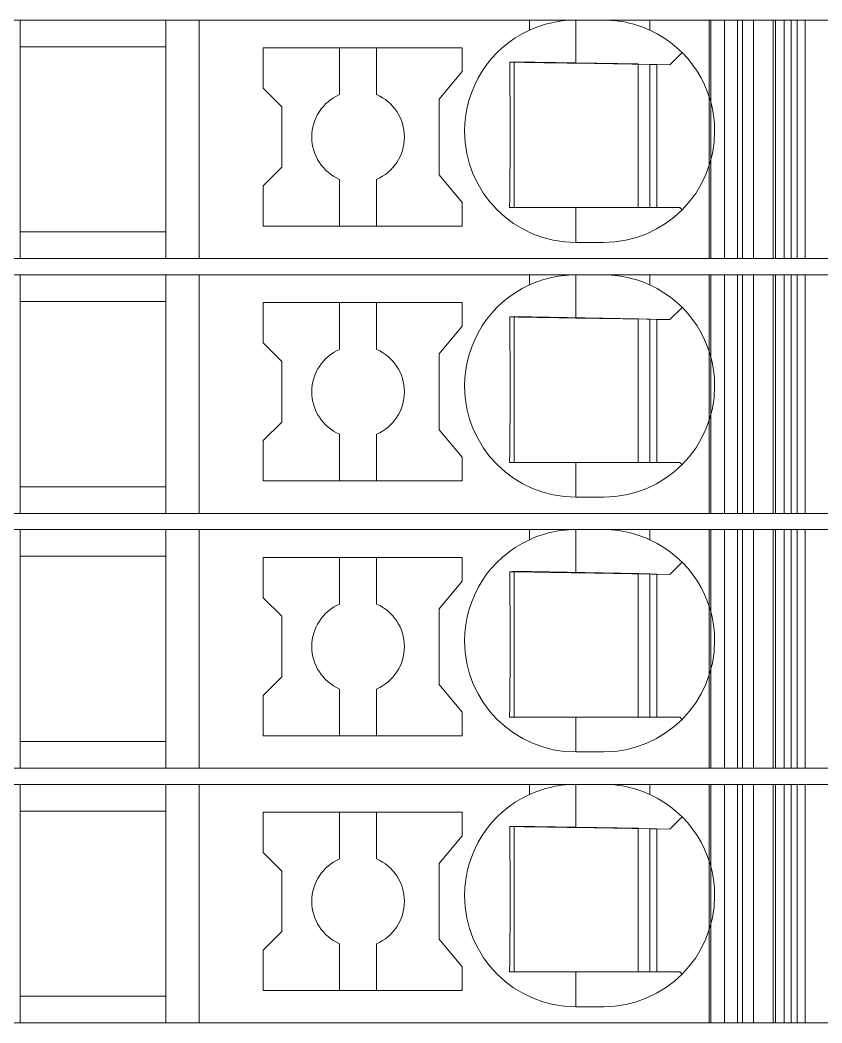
# Model space of a CAD drawing. Header units: millimetres. Extents: x 0 to 1680, y 0 to 1188.
# Drawn here: x 910.05 to 927.37, y 285.35 to 307 of the extents above; entities that cross this region are included whole.
import ezdxf
from ezdxf.enums import TextEntityAlignment as Align

# ---------------------------------------------------------------- set-up
doc = ezdxf.new("R2010")
doc.units = ezdxf.units.MM
for name, color, linetype, lineweight in [('EPLAN309', 5, 'Continuous', 5), ('EPLAN493', 5, 'Continuous', 5), ('MAIN-1', 7, 'Continuous', 5), ('MAIN-2', 7, 'Continuous', 5)]:
    doc.layers.add(name, color=color, linetype=linetype, lineweight=lineweight)
doc.styles.add('Tahoma', font='')
doc.styles.get('Tahoma').set_extended_font_data('Tahoma')

# ---------------------------------------------------------------- blocks, each defined once
blk = doc.blocks.new('EPLSYM_LibrarySPECIAL_Symbol12_Variant0_Placement8_18')
at = {"layer": 'EPLAN309', "lineweight": 13, "ltscale": 16}
blk.add_lwpolyline([(0, -5.15), (68.15, -5.15), (68.15, 0), (0, 0)], close=True, dxfattribs=at)
at = {"layer": 'EPLAN493', "color": 5, "style": 'Tahoma'}
blk.add_attdef('17_20450', text='', height=2.3478, dxfattribs=at).set_placement((0, -21.83478), align=Align.MIDDLE_RIGHT)
blk = doc.blocks.new('EPLSYM_LibrarySPECIAL_Symbol12_Variant0_Placement8_19')
at = {"layer": 'EPLAN309', "lineweight": 13, "ltscale": 16}
blk.add_lwpolyline([(0, -5.15), (68.15, -5.15), (68.15, 0), (0, 0)], close=True, dxfattribs=at)
at = {"layer": 'EPLAN493', "color": 5, "style": 'Tahoma'}
blk.add_attdef('17_20450', text='', height=2.3478, dxfattribs=at).set_placement((0, -21.83478), align=Align.MIDDLE_RIGHT)
blk = doc.blocks.new('EPLSYM_LibrarySPECIAL_Symbol12_Variant0_Placement8_20')
at = {"layer": 'EPLAN309', "lineweight": 13, "ltscale": 16}
blk.add_lwpolyline([(0, -5.15), (68.15, -5.15), (68.15, 0), (0, 0)], close=True, dxfattribs=at)
at = {"layer": 'EPLAN493', "color": 5, "style": 'Tahoma'}
blk.add_attdef('17_20450', text='', height=2.3478, dxfattribs=at).set_placement((0, -21.83478), align=Align.MIDDLE_RIGHT)
blk = doc.blocks.new('EPLSYM_LibrarySPECIAL_Symbol12_Variant0_Placement8_21')
at = {"layer": 'EPLAN309', "lineweight": 13, "ltscale": 16}
blk.add_lwpolyline([(0, -5.15), (68.15, -5.15), (68.15, 0), (0, 0)], close=True, dxfattribs=at)
at = {"layer": 'EPLAN493', "color": 5, "style": 'Tahoma'}
blk.add_attdef('17_20450', text='', height=2.3478, dxfattribs=at).set_placement((0, -21.83478), align=Align.MIDDLE_RIGHT)

msp = doc.modelspace()

# ---------------------------------------------------------------- linework, layer by layer
at = {"layer": 'MAIN-1'}
for p, q in [((910.05, 307), (913.2, 307)), ((910.05, 307), (910.05, 301.85)), ((913.919, 307), (913.2, 307)), ((913.2, 301.85), (913.2, 307)), ((921.05, 307), (913.919, 307)), ((913.919, 307), (913.919, 301.85)), ((921.05, 307), (922.05, 307)), ((921.05, 306.782), (921.05, 307)), ((921.973, 306.999), (921.897, 306.995)), ((922.05, 307), (921.973, 306.999)), ((922.05, 306.068), (922.05, 307)), ((922.05, 307), (922.65, 307)), ((922.65, 307), (922.732, 306.999)), ((923.65, 307), (922.65, 307)), ((922.732, 306.999), (922.814, 306.994)), ((923.65, 307), (926.704, 307)), ((923.65, 306.782), (923.65, 307)), ((926.832, 307), (926.704, 307)), ((926.704, 301.85), (926.704, 307)), ((926.832, 307), (927.367, 307)), ((926.832, 301.85), (926.832, 307)), ((921.102, 306.805), (921.05, 306.782)), ((921.156, 306.827), (921.102, 306.805)), ((921.213, 306.849), (921.156, 306.827)), ((921.272, 306.87), (921.213, 306.849)), ((921.333, 306.89), (921.272, 306.87)), ((921.397, 306.909), (921.333, 306.89)), ((921.463, 306.927), (921.397, 306.909)), ((921.531, 306.943), (921.463, 306.927)), ((921.601, 306.958), (921.531, 306.943)), ((921.673, 306.97), (921.601, 306.958)), ((921.746, 306.981), (921.673, 306.97)), ((921.821, 306.989), (921.746, 306.981)), ((921.897, 306.995), (921.821, 306.989)), ((922.814, 306.994), (922.896, 306.987)), ((922.896, 306.987), (922.975, 306.978)), ((922.975, 306.978), (923.053, 306.966)), ((923.053, 306.966), (923.13, 306.952)), ((923.13, 306.952), (923.204, 306.935)), ((923.204, 306.935), (923.275, 306.917)), ((923.275, 306.917), (923.345, 306.897)), ((923.345, 306.897), (923.411, 306.876)), ((923.411, 306.876), (923.475, 306.854)), ((923.475, 306.854), (923.536, 306.831)), ((923.536, 306.831), (923.594, 306.806)), ((923.594, 306.806), (923.65, 306.782)), ((910.05, 306.425), (913.2, 306.425)), ((915.3, 306.4), (915.3, 305.529)), ((915.3, 306.4), (919.6, 306.4)), ((916.95, 306.4), (916.95, 305.392)), ((917.75, 305.392), (917.75, 306.4)), ((919.6, 305.889), (919.6, 306.4)), ((924.083, 306.033), (924.347, 306.297)), ((920.624, 306.092), (920.625, 306.022)), ((920.685, 306.091), (920.624, 306.092)), ((920.625, 306.022), (920.625, 305.95)), ((920.625, 305.95), (920.626, 305.877)), ((920.746, 306.09), (920.685, 306.091)), ((920.721, 306.091), (920.721, 302.95)), ((920.809, 306.089), (920.746, 306.09)), ((920.873, 306.088), (920.809, 306.089)), ((920.937, 306.087), (920.873, 306.088)), ((921.003, 306.086), (920.937, 306.087)), ((921.071, 306.085), (921.003, 306.086)), ((921.14, 306.084), (921.071, 306.085)), ((921.21, 306.082), (921.14, 306.084)), ((921.283, 306.081), (921.21, 306.082)), ((921.358, 306.08), (921.283, 306.081)), ((921.435, 306.079), (921.358, 306.08)), ((921.514, 306.077), (921.435, 306.079)), ((921.597, 306.076), (921.514, 306.077)), ((921.682, 306.075), (921.597, 306.076)), ((921.771, 306.073), (921.682, 306.075)), ((921.862, 306.071), (921.771, 306.073)), ((921.955, 306.07), (921.862, 306.071)), ((922.05, 306.068), (921.955, 306.07)), ((922.05, 306.068), (924.083, 306.033)), ((923.4, 306.045), (923.4, 302.95)), ((923.65, 302.95), (923.65, 306.04)), ((923.8, 306.038), (923.8, 302.95)), ((919.1, 305.293), (919.6, 305.889)), ((920.626, 305.877), (920.627, 305.803)), ((920.627, 305.803), (920.628, 305.727)), ((920.628, 305.727), (920.628, 305.649)), ((915.7, 305.129), (915.3, 305.529)), ((920.628, 305.649), (920.629, 305.57)), ((920.629, 305.57), (920.63, 305.488)), ((920.63, 305.488), (920.63, 305.404)), ((919.1, 305.293), (919.1, 303.657)), ((920.63, 305.404), (920.631, 305.317)), ((920.631, 305.317), (920.631, 305.226)), ((915.7, 305.129), (915.7, 303.821)), ((920.631, 305.226), (920.632, 305.132)), ((920.632, 305.132), (920.633, 305.034)), ((920.633, 305.034), (920.633, 304.931)), ((920.633, 304.931), (920.633, 304.824)), ((920.633, 304.824), (920.633, 304.713)), ((920.633, 304.713), (920.634, 304.6)), ((920.634, 304.6), (920.633, 304.479)), ((920.633, 304.479), (920.633, 304.361)), ((920.633, 304.247), (920.632, 304.138)), ((920.633, 304.361), (920.633, 304.247)), ((920.632, 304.034), (920.631, 303.934)), ((920.632, 304.138), (920.632, 304.034)), ((915.7, 303.821), (915.3, 303.421)), ((920.631, 303.839), (920.63, 303.748)), ((920.631, 303.934), (920.631, 303.839)), ((916.95, 303.558), (916.95, 302.55)), ((917.75, 303.558), (917.75, 302.55)), ((919.1, 303.657), (919.6, 303.061)), ((920.629, 303.659), (920.628, 303.573)), ((920.628, 303.573), (920.628, 303.49)), ((920.63, 303.748), (920.629, 303.659)), ((915.3, 303.421), (915.3, 302.55)), ((920.626, 303.329), (920.625, 303.25)), ((920.627, 303.408), (920.626, 303.329)), ((920.628, 303.49), (920.627, 303.408)), ((920.625, 303.25), (920.624, 303.174)), ((920.624, 303.174), (920.624, 303.098)), ((919.6, 302.55), (919.6, 303.061)), ((920.623, 303.024), (920.622, 302.95)), ((920.622, 302.95), (920.683, 302.95)), ((920.624, 303.098), (920.623, 303.024)), ((920.683, 302.95), (920.746, 302.95)), ((920.746, 302.95), (920.809, 302.95)), ((920.809, 302.95), (920.873, 302.95)), ((920.873, 302.95), (920.939, 302.95)), ((920.939, 302.95), (921.005, 302.95)), ((921.005, 302.95), (921.074, 302.95)), ((921.074, 302.95), (921.144, 302.95)), ((921.144, 302.95), (921.215, 302.95)), ((921.215, 302.95), (921.289, 302.95)), ((921.289, 302.95), (921.364, 302.95)), ((921.364, 302.95), (921.442, 302.95)), ((921.442, 302.95), (921.522, 302.95)), ((921.522, 302.95), (921.605, 302.95)), ((921.605, 302.95), (921.69, 302.95)), ((921.69, 302.95), (921.778, 302.95)), ((921.778, 302.95), (921.867, 302.95)), ((921.867, 302.95), (921.958, 302.95)), ((921.958, 302.95), (922.05, 302.95)), ((922.05, 302.95), (924.3, 302.95)), ((922.05, 302.95), (922.05, 302.2)), ((924.347, 302.903), (924.3, 302.95)), ((919.6, 302.55), (915.3, 302.55)), ((910.05, 302.425), (913.2, 302.425)), ((922.65, 302.2), (922.05, 302.2)), ((910.05, 301.85), (913.2, 301.85)), ((913.919, 301.85), (913.2, 301.85)), ((913.919, 301.85), (926.704, 301.85)), ((925.544, 301.85), (925.544, 301.85)), ((925.65, 301.85), (925.65, 301.85)), ((926.832, 301.85), (926.704, 301.85)), ((926.832, 301.85), (927.367, 301.85)), ((910.05, 301.5), (913.2, 301.5)), ((910.05, 301.5), (910.05, 296.35)), ((913.919, 301.5), (913.2, 301.5)), ((913.2, 296.35), (913.2, 301.5)), ((921.05, 301.5), (913.919, 301.5)), ((913.919, 301.5), (913.919, 296.35)), ((921.05, 301.5), (922.05, 301.5)), ((921.05, 301.282), (921.05, 301.5)), ((921.272, 301.37), (921.213, 301.349)), ((921.333, 301.39), (921.272, 301.37)), ((921.397, 301.409), (921.333, 301.39)), ((921.463, 301.427), (921.397, 301.409)), ((921.531, 301.443), (921.463, 301.427)), ((921.601, 301.458), (921.531, 301.443)), ((921.673, 301.47), (921.601, 301.458)), ((921.746, 301.481), (921.673, 301.47)), ((921.821, 301.489), (921.746, 301.481)), ((921.897, 301.495), (921.821, 301.489)), ((921.973, 301.499), (921.897, 301.495)), ((922.05, 301.5), (921.973, 301.499)), ((922.05, 300.568), (922.05, 301.5)), ((922.05, 301.5), (922.65, 301.5)), ((922.65, 301.5), (922.732, 301.499)), ((923.65, 301.5), (922.65, 301.5)), ((922.732, 301.499), (922.814, 301.494)), ((922.814, 301.494), (922.896, 301.487)), ((922.896, 301.487), (922.975, 301.478)), ((922.975, 301.478), (923.053, 301.466)), ((923.053, 301.466), (923.13, 301.452)), ((923.13, 301.452), (923.204, 301.435)), ((923.204, 301.435), (923.275, 301.417)), ((923.275, 301.417), (923.345, 301.397)), ((923.345, 301.397), (923.411, 301.376)), ((923.411, 301.376), (923.475, 301.354)), ((923.65, 301.5), (926.704, 301.5)), ((923.65, 301.282), (923.65, 301.5)), ((926.832, 301.5), (926.704, 301.5)), ((926.704, 296.35), (926.704, 301.5)), ((926.832, 301.5), (927.367, 301.5)), ((926.832, 296.35), (926.832, 301.5)), ((921.102, 301.305), (921.05, 301.282)), ((921.156, 301.327), (921.102, 301.305)), ((921.213, 301.349), (921.156, 301.327)), ((923.475, 301.354), (923.536, 301.331)), ((923.536, 301.331), (923.594, 301.306)), ((923.594, 301.306), (923.65, 301.282)), ((910.05, 300.925), (913.2, 300.925)), ((915.3, 300.9), (915.3, 300.029)), ((915.3, 300.9), (919.6, 300.9)), ((916.95, 300.9), (916.95, 299.892)), ((917.75, 299.892), (917.75, 300.9)), ((919.6, 300.389), (919.6, 300.9)), ((924.083, 300.533), (924.347, 300.797)), ((920.624, 300.592), (920.625, 300.522)), ((920.685, 300.591), (920.624, 300.592)), ((920.625, 300.522), (920.625, 300.45)), ((920.746, 300.59), (920.685, 300.591)), ((920.721, 300.591), (920.721, 297.45)), ((920.809, 300.589), (920.746, 300.59)), ((920.873, 300.588), (920.809, 300.589)), ((920.937, 300.587), (920.873, 300.588)), ((921.003, 300.586), (920.937, 300.587)), ((921.071, 300.585), (921.003, 300.586)), ((921.14, 300.584), (921.071, 300.585)), ((921.21, 300.582), (921.14, 300.584)), ((921.283, 300.581), (921.21, 300.582)), ((921.358, 300.58), (921.283, 300.581)), ((921.435, 300.579), (921.358, 300.58)), ((921.514, 300.577), (921.435, 300.579)), ((921.597, 300.576), (921.514, 300.577)), ((921.682, 300.575), (921.597, 300.576)), ((921.771, 300.573), (921.682, 300.575)), ((921.862, 300.571), (921.771, 300.573)), ((921.955, 300.57), (921.862, 300.571)), ((922.05, 300.568), (921.955, 300.57)), ((922.05, 300.568), (924.083, 300.533)), ((923.4, 300.545), (923.4, 297.45)), ((923.65, 297.45), (923.65, 300.54)), ((923.8, 300.538), (923.8, 297.45)), ((919.1, 299.793), (919.6, 300.389)), ((920.625, 300.45), (920.626, 300.377)), ((920.626, 300.377), (920.627, 300.303)), ((920.627, 300.303), (920.628, 300.227)), ((920.628, 300.227), (920.628, 300.149)), ((920.628, 300.149), (920.629, 300.07)), ((920.629, 300.07), (920.63, 299.988)), ((915.7, 299.629), (915.3, 300.029)), ((920.63, 299.988), (920.63, 299.904)), ((920.63, 299.904), (920.631, 299.817)), ((919.1, 299.793), (919.1, 298.157)), ((920.631, 299.817), (920.631, 299.726)), ((920.631, 299.726), (920.632, 299.632)), ((915.7, 299.629), (915.7, 298.321)), ((920.632, 299.632), (920.633, 299.534)), ((920.633, 299.534), (920.633, 299.431)), ((920.633, 299.431), (920.633, 299.324)), ((920.633, 299.324), (920.633, 299.213)), ((920.633, 299.213), (920.634, 299.1)), ((920.634, 299.1), (920.633, 298.979)), ((920.633, 298.979), (920.633, 298.861)), ((920.633, 298.861), (920.633, 298.747)), ((920.633, 298.747), (920.632, 298.638)), ((920.632, 298.638), (920.632, 298.534)), ((920.631, 298.339), (920.63, 298.248)), ((920.632, 298.534), (920.631, 298.434)), ((920.631, 298.434), (920.631, 298.339)), ((915.7, 298.321), (915.3, 297.921)), ((919.1, 298.157), (919.6, 297.561)), ((920.629, 298.159), (920.628, 298.073)), ((920.63, 298.248), (920.629, 298.159)), ((915.3, 297.921), (915.3, 297.05)), ((916.95, 298.058), (916.95, 297.05)), ((917.75, 298.058), (917.75, 297.05)), ((920.627, 297.908), (920.626, 297.829)), ((920.628, 297.99), (920.627, 297.908)), ((920.628, 298.073), (920.628, 297.99)), ((920.625, 297.75), (920.624, 297.674)), ((920.626, 297.829), (920.625, 297.75)), ((919.6, 297.05), (919.6, 297.561)), ((920.623, 297.524), (920.622, 297.45)), ((920.624, 297.598), (920.623, 297.524)), ((920.624, 297.674), (920.624, 297.598)), ((920.622, 297.45), (920.683, 297.45)), ((920.683, 297.45), (920.746, 297.45)), ((920.746, 297.45), (920.809, 297.45)), ((920.809, 297.45), (920.873, 297.45)), ((920.873, 297.45), (920.939, 297.45)), ((920.939, 297.45), (921.005, 297.45)), ((921.005, 297.45), (921.074, 297.45)), ((921.074, 297.45), (921.144, 297.45)), ((921.144, 297.45), (921.215, 297.45)), ((921.215, 297.45), (921.289, 297.45)), ((921.289, 297.45), (921.364, 297.45)), ((921.364, 297.45), (921.442, 297.45)), ((921.442, 297.45), (921.522, 297.45)), ((921.522, 297.45), (921.605, 297.45)), ((921.605, 297.45), (921.69, 297.45)), ((921.69, 297.45), (921.778, 297.45)), ((921.778, 297.45), (921.867, 297.45)), ((921.867, 297.45), (921.958, 297.45)), ((921.958, 297.45), (922.05, 297.45)), ((922.05, 297.45), (924.3, 297.45)), ((922.05, 297.45), (922.05, 296.7)), ((924.347, 297.403), (924.3, 297.45)), ((919.6, 297.05), (915.3, 297.05)), ((910.05, 296.925), (913.2, 296.925)), ((922.65, 296.7), (922.05, 296.7)), ((910.05, 296.35), (913.2, 296.35)), ((913.919, 296.35), (913.2, 296.35)), ((913.919, 296.35), (926.704, 296.35)), ((925.544, 296.35), (925.544, 296.35)), ((925.65, 296.35), (925.65, 296.35)), ((926.832, 296.35), (926.704, 296.35)), ((926.832, 296.35), (927.367, 296.35)), ((910.05, 296), (913.2, 296)), ((910.05, 296), (910.05, 290.85)), ((913.919, 296), (913.2, 296)), ((913.2, 290.85), (913.2, 296)), ((921.05, 296), (913.919, 296)), ((913.919, 296), (913.919, 290.85)), ((921.05, 296), (922.05, 296)), ((921.05, 295.782), (921.05, 296)), ((921.601, 295.958), (921.531, 295.943)), ((921.673, 295.97), (921.601, 295.958)), ((921.746, 295.981), (921.673, 295.97)), ((921.821, 295.989), (921.746, 295.981)), ((921.897, 295.995), (921.821, 295.989)), ((921.973, 295.999), (921.897, 295.995)), ((922.05, 296), (921.973, 295.999)), ((922.05, 295.068), (922.05, 296)), ((922.05, 296), (922.65, 296)), ((922.65, 296), (922.732, 295.999)), ((923.65, 296), (922.65, 296)), ((922.732, 295.999), (922.814, 295.994)), ((922.814, 295.994), (922.896, 295.987)), ((922.896, 295.987), (922.975, 295.978)), ((922.975, 295.978), (923.053, 295.966)), ((923.053, 295.966), (923.13, 295.952)), ((923.65, 296), (926.704, 296)), ((923.65, 295.782), (923.65, 296)), ((926.832, 296), (926.704, 296)), ((926.704, 290.85), (926.704, 296)), ((926.832, 296), (927.367, 296)), ((926.832, 290.85), (926.832, 296)), ((921.102, 295.805), (921.05, 295.782)), ((921.156, 295.827), (921.102, 295.805)), ((921.213, 295.849), (921.156, 295.827)), ((921.272, 295.87), (921.213, 295.849)), ((921.333, 295.89), (921.272, 295.87)), ((921.397, 295.909), (921.333, 295.89)), ((921.463, 295.927), (921.397, 295.909)), ((921.531, 295.943), (921.463, 295.927)), ((923.13, 295.952), (923.204, 295.935)), ((923.204, 295.935), (923.275, 295.917)), ((923.275, 295.917), (923.345, 295.897)), ((923.345, 295.897), (923.411, 295.876)), ((923.411, 295.876), (923.475, 295.854)), ((923.475, 295.854), (923.536, 295.831)), ((923.536, 295.831), (923.594, 295.806)), ((923.594, 295.806), (923.65, 295.782)), ((910.05, 295.425), (913.2, 295.425)), ((915.3, 295.4), (915.3, 294.529)), ((915.3, 295.4), (919.6, 295.4)), ((916.95, 295.4), (916.95, 294.392)), ((917.75, 294.392), (917.75, 295.4)), ((919.6, 294.889), (919.6, 295.4)), ((920.624, 295.092), (920.625, 295.022)), ((920.685, 295.091), (920.624, 295.092)), ((920.746, 295.09), (920.685, 295.091)), ((920.721, 295.091), (920.721, 291.95)), ((920.809, 295.089), (920.746, 295.09)), ((924.083, 295.033), (924.347, 295.297)), ((919.1, 294.293), (919.6, 294.889)), ((920.625, 295.022), (920.625, 294.95)), ((920.625, 294.95), (920.626, 294.877)), ((920.626, 294.877), (920.627, 294.803)), ((920.873, 295.088), (920.809, 295.089)), ((920.937, 295.087), (920.873, 295.088)), ((921.003, 295.086), (920.937, 295.087)), ((921.071, 295.085), (921.003, 295.086)), ((921.14, 295.084), (921.071, 295.085)), ((921.21, 295.082), (921.14, 295.084)), ((921.283, 295.081), (921.21, 295.082)), ((921.358, 295.08), (921.283, 295.081)), ((921.435, 295.079), (921.358, 295.08)), ((921.514, 295.077), (921.435, 295.079)), ((921.597, 295.076), (921.514, 295.077)), ((921.682, 295.075), (921.597, 295.076)), ((921.771, 295.073), (921.682, 295.075)), ((921.862, 295.071), (921.771, 295.073)), ((921.955, 295.07), (921.862, 295.071)), ((922.05, 295.068), (921.955, 295.07)), ((922.05, 295.068), (924.083, 295.033)), ((923.4, 295.045), (923.4, 291.95)), ((923.65, 291.95), (923.65, 295.04)), ((923.8, 295.038), (923.8, 291.95)), ((920.627, 294.803), (920.628, 294.727)), ((920.628, 294.727), (920.628, 294.649)), ((915.7, 294.129), (915.3, 294.529)), ((920.628, 294.649), (920.629, 294.57)), ((920.629, 294.57), (920.63, 294.488)), ((920.63, 294.488), (920.63, 294.404)), ((919.1, 294.293), (919.1, 292.657)), ((920.63, 294.404), (920.631, 294.317)), ((920.631, 294.317), (920.631, 294.226)), ((920.631, 294.226), (920.632, 294.132)), ((915.7, 294.129), (915.7, 292.821)), ((920.632, 294.132), (920.633, 294.034)), ((920.633, 294.034), (920.633, 293.931)), ((920.633, 293.931), (920.633, 293.824)), ((920.633, 293.824), (920.633, 293.713)), ((920.633, 293.713), (920.634, 293.6)), ((920.634, 293.6), (920.633, 293.479)), ((920.633, 293.479), (920.633, 293.361)), ((920.633, 293.361), (920.633, 293.247)), ((920.633, 293.247), (920.632, 293.138)), ((920.632, 293.034), (920.631, 292.934)), ((920.631, 292.934), (920.631, 292.839)), ((920.632, 293.138), (920.632, 293.034)), ((915.7, 292.821), (915.3, 292.421)), ((920.63, 292.748), (920.629, 292.659)), ((920.631, 292.839), (920.63, 292.748)), ((916.95, 292.558), (916.95, 291.55)), ((917.75, 292.558), (917.75, 291.55)), ((919.1, 292.657), (919.6, 292.061)), ((920.629, 292.659), (920.628, 292.573)), ((920.628, 292.573), (920.628, 292.49)), ((915.3, 292.421), (915.3, 291.55)), ((920.626, 292.329), (920.625, 292.25)), ((920.627, 292.408), (920.626, 292.329)), ((920.628, 292.49), (920.627, 292.408)), ((919.6, 291.55), (919.6, 292.061)), ((920.624, 292.098), (920.623, 292.024)), ((920.625, 292.25), (920.624, 292.174)), ((920.624, 292.174), (920.624, 292.098)), ((920.623, 292.024), (920.622, 291.95)), ((920.622, 291.95), (920.683, 291.95)), ((920.683, 291.95), (920.746, 291.95)), ((920.746, 291.95), (920.809, 291.95)), ((920.809, 291.95), (920.873, 291.95)), ((920.873, 291.95), (920.939, 291.95)), ((920.939, 291.95), (921.005, 291.95)), ((921.005, 291.95), (921.074, 291.95)), ((921.074, 291.95), (921.144, 291.95)), ((921.144, 291.95), (921.215, 291.95)), ((921.215, 291.95), (921.289, 291.95)), ((921.289, 291.95), (921.364, 291.95)), ((921.364, 291.95), (921.442, 291.95)), ((921.442, 291.95), (921.522, 291.95)), ((921.522, 291.95), (921.605, 291.95)), ((921.605, 291.95), (921.69, 291.95)), ((921.69, 291.95), (921.778, 291.95)), ((921.778, 291.95), (921.867, 291.95)), ((921.867, 291.95), (921.958, 291.95)), ((921.958, 291.95), (922.05, 291.95)), ((922.05, 291.95), (924.3, 291.95)), ((922.05, 291.95), (922.05, 291.2)), ((924.347, 291.903), (924.3, 291.95)), ((910.05, 291.425), (913.2, 291.425)), ((919.6, 291.55), (915.3, 291.55)), ((922.65, 291.2), (922.05, 291.2)), ((910.05, 290.85), (913.2, 290.85)), ((913.919, 290.85), (913.2, 290.85)), ((913.919, 290.85), (926.704, 290.85)), ((925.544, 290.85), (925.544, 290.85)), ((925.65, 290.85), (925.65, 290.85)), ((926.832, 290.85), (926.704, 290.85)), ((926.832, 290.85), (927.367, 290.85)), ((910.05, 290.5), (913.2, 290.5)), ((910.05, 290.5), (910.05, 285.35)), ((913.919, 290.5), (913.2, 290.5)), ((913.2, 285.35), (913.2, 290.5)), ((921.05, 290.5), (913.919, 290.5)), ((913.919, 290.5), (913.919, 285.35)), ((921.05, 290.5), (922.05, 290.5)), ((921.05, 290.282), (921.05, 290.5)), ((921.156, 290.327), (921.102, 290.305)), ((921.213, 290.349), (921.156, 290.327)), ((921.272, 290.37), (921.213, 290.349)), ((921.333, 290.39), (921.272, 290.37)), ((921.397, 290.409), (921.333, 290.39)), ((921.463, 290.427), (921.397, 290.409)), ((921.531, 290.443), (921.463, 290.427)), ((921.601, 290.458), (921.531, 290.443)), ((921.673, 290.47), (921.601, 290.458)), ((921.746, 290.481), (921.673, 290.47)), ((921.821, 290.489), (921.746, 290.481)), ((921.897, 290.495), (921.821, 290.489)), ((921.973, 290.499), (921.897, 290.495)), ((922.05, 290.5), (921.973, 290.499)), ((922.05, 289.568), (922.05, 290.5)), ((922.05, 290.5), (922.65, 290.5)), ((922.65, 290.5), (922.732, 290.499)), ((923.65, 290.5), (922.65, 290.5)), ((922.732, 290.499), (922.814, 290.494)), ((922.814, 290.494), (922.896, 290.487)), ((922.896, 290.487), (922.975, 290.478)), ((922.975, 290.478), (923.053, 290.466)), ((923.053, 290.466), (923.13, 290.452)), ((923.13, 290.452), (923.204, 290.435)), ((923.204, 290.435), (923.275, 290.417)), ((923.275, 290.417), (923.345, 290.397)), ((923.345, 290.397), (923.411, 290.376)), ((923.411, 290.376), (923.475, 290.354)), ((923.475, 290.354), (923.536, 290.331)), ((923.536, 290.331), (923.594, 290.306)), ((923.65, 290.5), (926.704, 290.5)), ((923.65, 290.282), (923.65, 290.5)), ((926.832, 290.5), (926.704, 290.5)), ((926.704, 285.35), (926.704, 290.5)), ((926.832, 290.5), (927.367, 290.5)), ((926.832, 285.35), (926.832, 290.5)), ((921.102, 290.305), (921.05, 290.282)), ((923.594, 290.306), (923.65, 290.282)), ((910.05, 289.925), (913.2, 289.925)), ((915.3, 289.9), (915.3, 289.029)), ((915.3, 289.9), (919.6, 289.9)), ((916.95, 289.9), (916.95, 288.892)), ((917.75, 288.892), (917.75, 289.9)), ((919.6, 289.389), (919.6, 289.9)), ((924.083, 289.533), (924.347, 289.797)), ((920.624, 289.592), (920.625, 289.522)), ((920.685, 289.591), (920.624, 289.592)), ((920.625, 289.522), (920.625, 289.45)), ((920.746, 289.59), (920.685, 289.591)), ((920.721, 289.591), (920.721, 286.45)), ((920.809, 289.589), (920.746, 289.59)), ((920.873, 289.588), (920.809, 289.589)), ((920.937, 289.587), (920.873, 289.588)), ((921.003, 289.586), (920.937, 289.587)), ((921.071, 289.585), (921.003, 289.586)), ((921.14, 289.584), (921.071, 289.585)), ((921.21, 289.582), (921.14, 289.584)), ((921.283, 289.581), (921.21, 289.582)), ((921.358, 289.58), (921.283, 289.581)), ((921.435, 289.579), (921.358, 289.58)), ((921.514, 289.577), (921.435, 289.579)), ((921.597, 289.576), (921.514, 289.577)), ((921.682, 289.575), (921.597, 289.576)), ((921.771, 289.573), (921.682, 289.575)), ((921.862, 289.571), (921.771, 289.573)), ((921.955, 289.57), (921.862, 289.571)), ((922.05, 289.568), (921.955, 289.57)), ((922.05, 289.568), (924.083, 289.533)), ((923.4, 289.545), (923.4, 286.45)), ((923.65, 286.45), (923.65, 289.54)), ((923.8, 289.538), (923.8, 286.45)), ((919.1, 288.793), (919.6, 289.389)), ((920.625, 289.45), (920.626, 289.377)), ((920.626, 289.377), (920.627, 289.303)), ((920.627, 289.303), (920.628, 289.227)), ((915.7, 288.629), (915.3, 289.029)), ((920.628, 289.227), (920.628, 289.149)), ((920.628, 289.149), (920.629, 289.07)), ((920.629, 289.07), (920.63, 288.988)), ((920.63, 288.988), (920.63, 288.904)), ((920.63, 288.904), (920.631, 288.817)), ((920.631, 288.817), (920.631, 288.726)), ((915.7, 288.629), (915.7, 287.321)), ((919.1, 288.793), (919.1, 287.157)), ((920.631, 288.726), (920.632, 288.632)), ((920.632, 288.632), (920.633, 288.534)), ((920.633, 288.534), (920.633, 288.431)), ((920.633, 288.431), (920.633, 288.324)), ((920.633, 288.324), (920.633, 288.213)), ((920.633, 288.213), (920.634, 288.1)), ((920.634, 288.1), (920.633, 287.979)), ((920.633, 287.979), (920.633, 287.861)), ((920.633, 287.747), (920.632, 287.638)), ((920.633, 287.861), (920.633, 287.747)), ((920.632, 287.534), (920.631, 287.434)), ((920.632, 287.638), (920.632, 287.534)), ((915.7, 287.321), (915.3, 286.921)), ((920.631, 287.339), (920.63, 287.248)), ((920.631, 287.434), (920.631, 287.339)), ((919.1, 287.157), (919.6, 286.561)), ((920.629, 287.159), (920.628, 287.073)), ((920.63, 287.248), (920.629, 287.159)), ((915.3, 286.921), (915.3, 286.05)), ((916.95, 287.058), (916.95, 286.05)), ((917.75, 287.058), (917.75, 286.05)), ((920.627, 286.908), (920.626, 286.829)), ((920.628, 286.99), (920.627, 286.908)), ((920.628, 287.073), (920.628, 286.99)), ((920.625, 286.75), (920.624, 286.674)), ((920.624, 286.674), (920.624, 286.598)), ((920.626, 286.829), (920.625, 286.75)), ((919.6, 286.05), (919.6, 286.561)), ((920.623, 286.524), (920.622, 286.45)), ((920.622, 286.45), (920.683, 286.45)), ((920.624, 286.598), (920.623, 286.524)), ((920.683, 286.45), (920.746, 286.45)), ((920.746, 286.45), (920.809, 286.45)), ((920.809, 286.45), (920.873, 286.45)), ((920.873, 286.45), (920.939, 286.45)), ((920.939, 286.45), (921.005, 286.45)), ((921.005, 286.45), (921.074, 286.45)), ((921.074, 286.45), (921.144, 286.45)), ((921.144, 286.45), (921.215, 286.45)), ((921.215, 286.45), (921.289, 286.45)), ((921.289, 286.45), (921.364, 286.45)), ((921.364, 286.45), (921.442, 286.45)), ((921.442, 286.45), (921.522, 286.45)), ((921.522, 286.45), (921.605, 286.45)), ((921.605, 286.45), (921.69, 286.45)), ((921.69, 286.45), (921.778, 286.45)), ((921.778, 286.45), (921.867, 286.45)), ((921.867, 286.45), (921.958, 286.45)), ((921.958, 286.45), (922.05, 286.45)), ((922.05, 286.45), (924.3, 286.45)), ((922.05, 286.45), (922.05, 285.7)), ((924.347, 286.403), (924.3, 286.45)), ((919.6, 286.05), (915.3, 286.05)), ((910.05, 285.925), (913.2, 285.925)), ((922.65, 285.7), (922.05, 285.7)), ((910.05, 285.35), (913.2, 285.35)), ((913.919, 285.35), (913.2, 285.35)), ((913.919, 285.35), (926.704, 285.35)), ((925.544, 285.35), (925.544, 285.35)), ((925.65, 285.35), (925.65, 285.35)), ((926.832, 285.35), (926.704, 285.35)), ((926.832, 285.35), (927.367, 285.35))]:
    msp.add_line(p, q, dxfattribs=at)
for centre, radius, start, end in [((922.05, 304.6), 2.4, 114.6244, 180), ((922.65, 304.6), 2.4, 0, 65.3756), ((917.35, 304.475), 1, 113.5782, 180), ((917.35, 304.475), 1, 0, 66.4218), ((917.35, 304.475), 1, 180, 246.4218), ((917.35, 304.475), 1, 293.5782, 0), ((922.05, 304.6), 2.4, 180, 270), ((922.65, 304.6), 2.4, 270, 0), ((922.05, 299.1), 2.4, 114.6244, 180), ((922.65, 299.1), 2.4, 0, 65.3756), ((917.35, 298.975), 1, 113.5782, 180), ((917.35, 298.975), 1, 0, 66.4218), ((922.05, 299.1), 2.4, 180, 270), ((922.65, 299.1), 2.4, 270, 0), ((917.35, 298.975), 1, 180, 246.4218), ((917.35, 298.975), 1, 293.5782, 0), ((922.05, 293.6), 2.4, 114.6244, 180), ((922.65, 293.6), 2.4, 0, 65.3756), ((917.35, 293.475), 1, 113.5782, 180), ((917.35, 293.475), 1, 0, 66.4218), ((922.05, 293.6), 2.4, 180, 270), ((922.65, 293.6), 2.4, 270, 0), ((917.35, 293.475), 1, 180, 246.4218), ((917.35, 293.475), 1, 293.5782, 0), ((922.05, 288.1), 2.4, 114.6244, 180), ((922.65, 288.1), 2.4, 0, 65.3756), ((917.35, 287.975), 1, 113.5782, 180), ((917.35, 287.975), 1, 0, 66.4218), ((917.35, 287.975), 1, 180, 246.4218), ((917.35, 287.975), 1, 293.5782, 0), ((922.05, 288.1), 2.4, 180, 270), ((922.65, 288.1), 2.4, 270, 0)]:
    msp.add_arc(centre, radius, start, end, dxfattribs=at)
at = {"layer": 'MAIN-2'}
for p, q in [((924.931, 301.85), (924.931, 307)), ((924.971, 307), (924.971, 301.85)), ((925.262, 307), (925.262, 301.85)), ((925.544, 301.85), (925.544, 307)), ((925.65, 301.85), (925.65, 307)), ((925.891, 307), (925.891, 301.85)), ((926.316, 307), (926.316, 301.85)), ((926.361, 307), (926.361, 301.85)), ((926.363, 301.85), (926.363, 307)), ((926.55, 307), (926.55, 301.85)), ((927.008, 301.85), (927.008, 307)), ((920.721, 306.1), (920.624, 306.092)), ((920.721, 306.1), (920.721, 306.091)), ((923.4, 306.053), (920.721, 306.1)), ((923.4, 306.048), (923.4, 306.053)), ((923.65, 306.043), (923.4, 306.048)), ((923.4, 306.048), (923.4, 306.045)), ((923.65, 306.043), (923.65, 306.042)), ((923.8, 306.039), (923.65, 306.042)), ((923.65, 306.04), (923.65, 306.042)), ((923.8, 306.038), (923.8, 306.039)), ((923.8, 306.038), (924.083, 306.033)), ((923.8, 306.038), (923.8, 306.038)), ((923.4, 302.95), (923.4, 302.95)), ((923.65, 302.95), (923.65, 302.95)), ((924.347, 302.903), (924.347, 302.903)), ((924.931, 296.35), (924.931, 301.5)), ((924.971, 301.5), (924.971, 296.35)), ((925.262, 301.5), (925.262, 296.35)), ((925.544, 296.35), (925.544, 301.5)), ((925.65, 296.35), (925.65, 301.5)), ((925.891, 301.5), (925.891, 296.35)), ((926.316, 301.5), (926.316, 296.35)), ((926.361, 301.5), (926.361, 296.35)), ((926.363, 296.35), (926.363, 301.5)), ((926.55, 301.5), (926.55, 296.35)), ((927.008, 296.35), (927.008, 301.5)), ((920.721, 300.6), (920.624, 300.592)), ((920.721, 300.6), (920.721, 300.591)), ((923.4, 300.553), (920.721, 300.6)), ((923.4, 300.548), (923.4, 300.553)), ((923.65, 300.543), (923.4, 300.548)), ((923.4, 300.548), (923.4, 300.545)), ((923.65, 300.543), (923.65, 300.542)), ((923.8, 300.539), (923.65, 300.542)), ((923.65, 300.54), (923.65, 300.542)), ((923.8, 300.538), (923.8, 300.539)), ((923.8, 300.538), (924.083, 300.533)), ((923.8, 300.538), (923.8, 300.538)), ((923.4, 297.45), (923.4, 297.45)), ((923.65, 297.45), (923.65, 297.45)), ((924.347, 297.403), (924.347, 297.403)), ((924.931, 290.85), (924.931, 296)), ((924.971, 296), (924.971, 290.85)), ((925.262, 296), (925.262, 290.85)), ((925.544, 290.85), (925.544, 296)), ((925.65, 290.85), (925.65, 296)), ((925.891, 296), (925.891, 290.85)), ((926.316, 296), (926.316, 290.85)), ((926.361, 296), (926.361, 290.85)), ((926.363, 290.85), (926.363, 296)), ((926.55, 296), (926.55, 290.85)), ((927.008, 290.85), (927.008, 296)), ((920.721, 295.1), (920.624, 295.092)), ((920.721, 295.1), (920.721, 295.091)), ((923.4, 295.053), (920.721, 295.1)), ((923.4, 295.048), (923.4, 295.053)), ((923.65, 295.043), (923.4, 295.048)), ((923.4, 295.048), (923.4, 295.045)), ((923.65, 295.043), (923.65, 295.042)), ((923.8, 295.039), (923.65, 295.042)), ((923.65, 295.04), (923.65, 295.042)), ((923.8, 295.038), (923.8, 295.039)), ((923.8, 295.038), (924.083, 295.033)), ((923.8, 295.038), (923.8, 295.038)), ((923.4, 291.95), (923.4, 291.95)), ((923.65, 291.95), (923.65, 291.95)), ((924.347, 291.903), (924.347, 291.903)), ((924.931, 285.35), (924.931, 290.5)), ((924.971, 290.5), (924.971, 285.35)), ((925.262, 290.5), (925.262, 285.35)), ((925.544, 285.35), (925.544, 290.5)), ((925.65, 285.35), (925.65, 290.5)), ((925.891, 290.5), (925.891, 285.35)), ((926.316, 290.5), (926.316, 285.35)), ((926.361, 290.5), (926.361, 285.35)), ((926.363, 285.35), (926.363, 290.5)), ((926.55, 290.5), (926.55, 285.35)), ((927.008, 285.35), (927.008, 290.5)), ((920.721, 289.6), (920.624, 289.592)), ((920.721, 289.6), (920.721, 289.591)), ((923.4, 289.553), (920.721, 289.6)), ((923.4, 289.548), (923.4, 289.553)), ((923.65, 289.543), (923.4, 289.548)), ((923.4, 289.548), (923.4, 289.545)), ((923.65, 289.543), (923.65, 289.542)), ((923.8, 289.539), (923.65, 289.542)), ((923.65, 289.54), (923.65, 289.542)), ((923.8, 289.538), (923.8, 289.539)), ((923.8, 289.538), (924.083, 289.533)), ((923.8, 289.538), (923.8, 289.538)), ((923.4, 286.45), (923.4, 286.45)), ((923.65, 286.45), (923.65, 286.45)), ((924.347, 286.403), (924.347, 286.403))]:
    msp.add_line(p, q, dxfattribs=at)

# ---------------------------------------------------------------- block references
for name, p in [('EPLSYM_LibrarySPECIAL_Symbol12_Variant0_Placement8_18', (874, 307)), ('EPLSYM_LibrarySPECIAL_Symbol12_Variant0_Placement8_19', (874, 301.5)), ('EPLSYM_LibrarySPECIAL_Symbol12_Variant0_Placement8_20', (874, 296)), ('EPLSYM_LibrarySPECIAL_Symbol12_Variant0_Placement8_21', (874, 290.5))]:
    msp.add_blockref(name, p)

doc.saveas('drawing.dxf')
